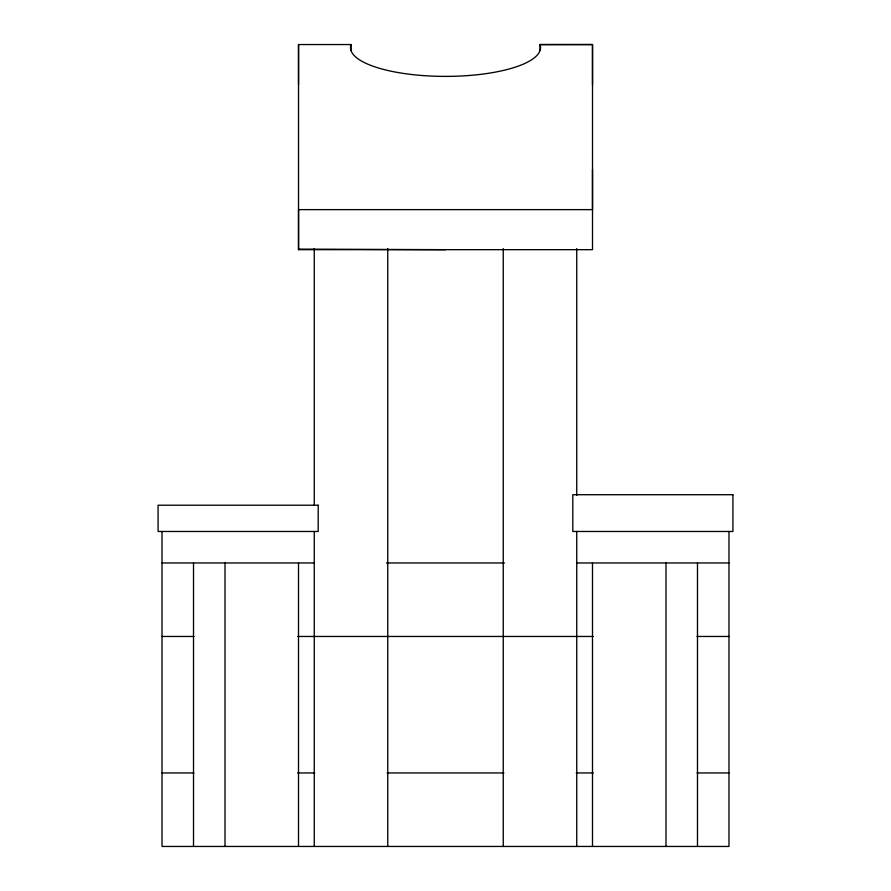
<?xml version="1.0" encoding="UTF-8"?>
<svg xmlns="http://www.w3.org/2000/svg" width="891" height="891" viewBox="0 0 891 891"><rect width="100%" height="100%" fill="white"/><g stroke="black" fill="none" stroke-linecap="round" stroke-linejoin="round"><path stroke-width="1.34" d="M540.013 50.096L540.013 44.55L592.515 44.55L592.504 249.669L298.53 249.669L298.53 44.55L351.021 44.55A95.014 28.802 0 0 0 445.522 76.392A95.014 28.802 0 0 0 540.013 44.583L592.515 44.55L592.515 84.578M162.017 562.967L314.256 562.967M386.471 562.967L504.529 562.967M576.744 562.967L728.983 562.967M162.017 636.464L193.982 636.464M297.65 636.464L593.35 636.464M697.018 636.464L728.983 636.464M162.017 772.954L193.915 772.954M297.65 772.954L314.779 772.954M387.095 772.954L503.905 772.954M576.221 772.954L593.35 772.954M697.085 772.954L728.983 772.954M298.541 249.112L445.511 249.669M728.983 531.47L728.983 846.45L162.017 846.45L162.017 531.47M697.486 562.967L697.486 846.45M665.989 562.967L665.989 846.45M592.504 169.591L592.504 209.63L298.53 209.63L298.53 249.669M592.493 562.967L592.493 846.45M576.744 248.578L576.744 495.418M576.744 531.47L576.744 846.45M503.248 248.533L503.248 846.45M387.752 248.533L387.752 846.45M351.021 44.55L351.021 50.074M314.256 248.578L314.256 505.219M314.256 531.47L314.256 846.45M298.53 44.55L298.53 84.578M298.507 562.967L298.507 846.45M225.011 562.967L225.011 846.45M193.514 562.967L193.514 846.45M732.925 494.717L572.802 494.717L572.802 531.47L732.925 531.47L732.925 494.717M318.198 505.219L158.075 505.219L158.075 531.47L318.198 531.47L318.198 505.219"/></g></svg>
